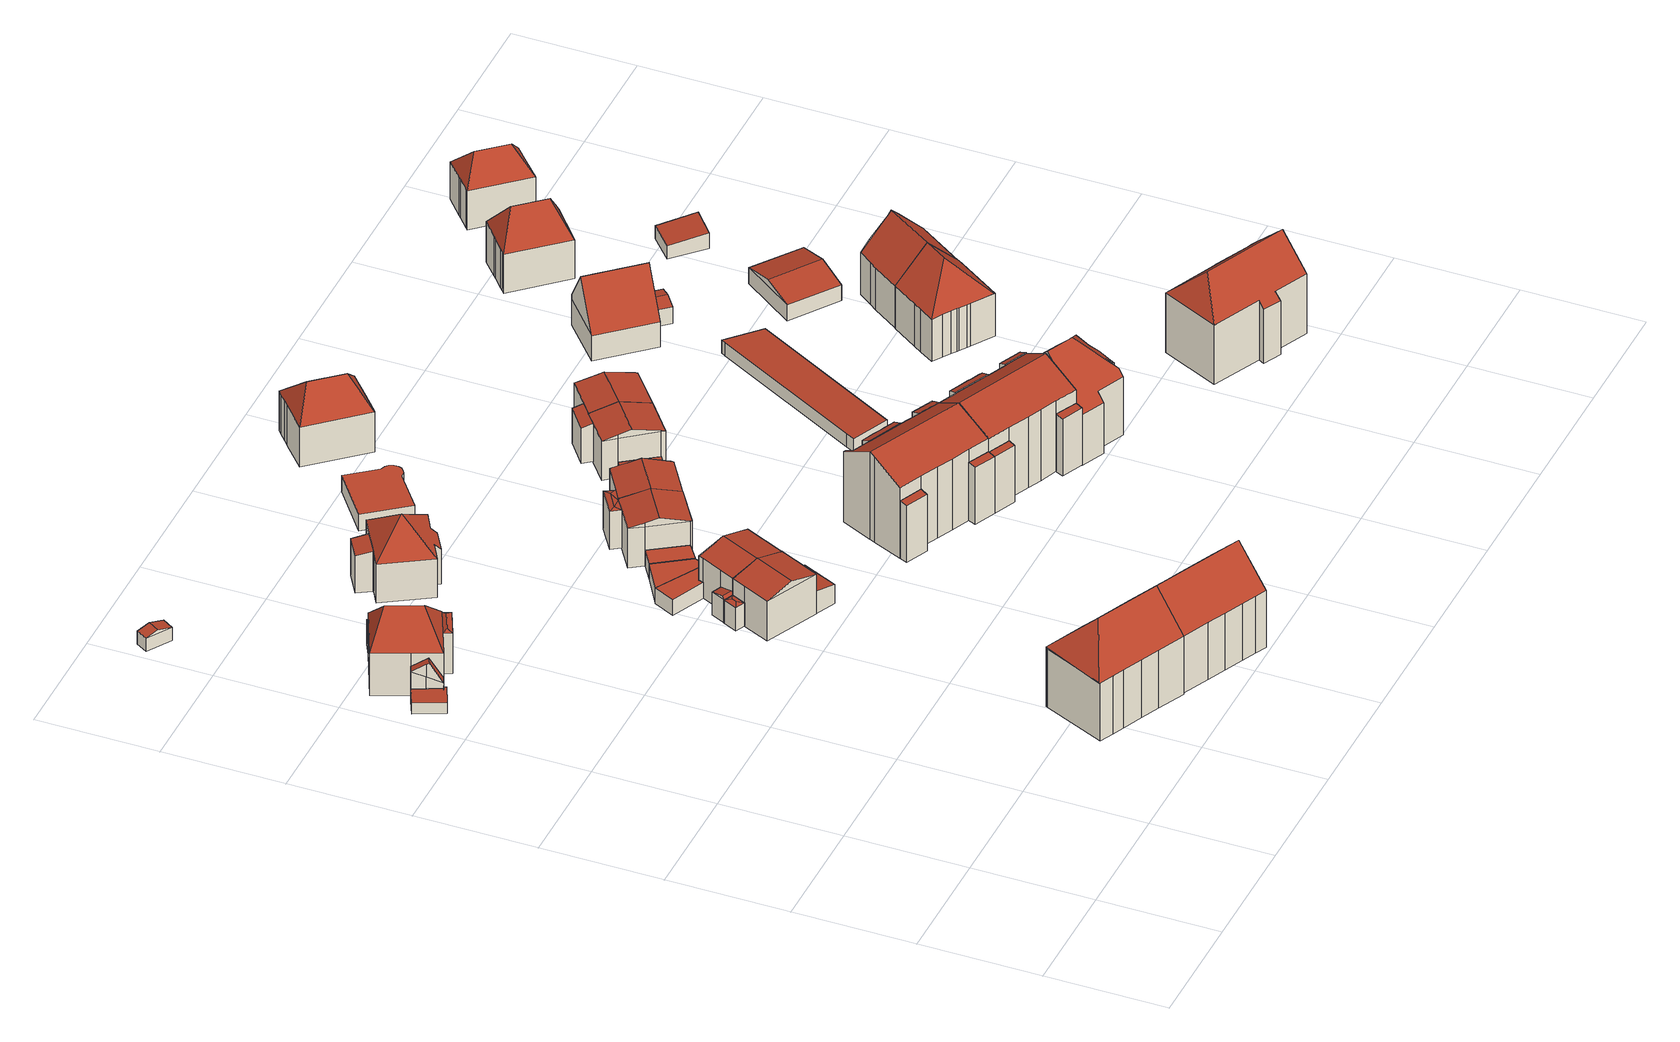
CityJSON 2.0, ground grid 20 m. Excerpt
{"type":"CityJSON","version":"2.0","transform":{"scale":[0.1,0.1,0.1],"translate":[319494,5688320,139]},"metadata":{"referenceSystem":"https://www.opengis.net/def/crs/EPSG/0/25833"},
"CityObjects":{
"building1":{"type":"Building","attributes":{"Dachtyp_tdc":"tdcPolyFlatRoof","Gemeindeschluessel":14713000,"Dachneigung":2.84,"QualitaetDacherkennung":58,"Geometrietyp2DReferenz":"3000","function":"31001_9998","roofType":"2100","measuredHeight":2.24},"geometry":[{"type":"MultiSurface","lod":"2","boundaries":[[[0,1,2,3]],[[1,4,5,2]],[[4,6,7,5]],[[6,8,9,7]],[[8,10,11,9]],[[10,12,13,11]],[[12,0,3,13]],[[12,10,8,6,4,1,0]],[[3,2,5,7,9,11,13]]],"semantics":{"surfaces":[{"type":"WallSurface"},{"type":"RoofSurface"},{"type":"GroundSurface"}],"values":[0,0,0,0,0,0,0,1,2]}}]},
"building2":{"type":"Building","attributes":{"Gemeindeschluessel":14713000,"Geometrietyp2DReferenz":"3000","function":"31001_9998","roofType":"9999"},"children":["building2-1","building2-2","building2-3"]},
"building2-1":{"type":"BuildingPart","attributes":{"Dachtyp_tdc":"tdcGableRoof","Dachneigung":59.73,"QualitaetDacherkennung":6,"Geometrietyp2DReferenz":"3000","roofType":"3100","measuredHeight":6.87},"parents":["building2"],"geometry":[{"type":"MultiSurface","lod":"2","boundaries":[[[14,15,9,11]],[[15,16,7,9]],[[16,17,5,7]],[[17,18,19,5]],[[20,14,11,21]],[[14,20,22,23,15]],[[17,24,23,22,18]],[[16,24,17]],[[15,23,24,16]],[[11,9,7,5,19,21]],[[20,21,19,18]],[[18,22,20]]],"semantics":{"surfaces":[{"type":"WallSurface"},{"type":"RoofSurface"},{"type":"GroundSurface"},{"type":"ClosureSurface"}],"values":[0,0,0,0,0,1,1,0,0,2,3,3]}}]},
"building2-2":{"type":"BuildingPart","attributes":{"Dachtyp_tdc":"tdcHipRoof","Dachneigung":44.62,"QualitaetDacherkennung":67,"Geometrietyp2DReferenz":"3000","roofType":"3200","measuredHeight":12.6},"parents":["building2"],"geometry":[{"type":"MultiSurface","lod":"2","boundaries":[[[25,26,27,19,18]],[[26,28,29,27]],[[28,30,31,29]],[[30,32,33,34,31]],[[35,36,20,21,37,38]],[[28,26,39]],[[36,35,32,40]],[[26,25,36,40,39]],[[32,30,28,39,40]],[[19,27,29,31,34,37,21]],[[38,33,32,35]],[[38,37,34,33]],[[18,22,20,36,25]],[[18,19,21,20]],[[18,20,22]]],"semantics":{"surfaces":[{"type":"WallSurface"},{"type":"RoofSurface"},{"type":"GroundSurface"},{"type":"ClosureSurface"}],"values":[0,0,0,0,0,1,1,1,1,2,0,3,0,3,3]}}]},
"building2-3":{"type":"BuildingPart","attributes":{"Dachtyp_tdc":"tdcFreeFormRoof","Dachneigung":28.47,"QualitaetDacherkennung":10,"Geometrietyp2DReferenz":"3000","roofType":"5000","measuredHeight":7.84},"parents":["building2"],"geometry":[{"type":"MultiSurface","lod":"2","boundaries":[[[41,42,43,44]],[[42,38,37,43]],[[33,41,44,34]],[[45,46,33,38]],[[45,38,42]],[[46,45,42,41]],[[46,41,33]],[[44,43,37,34]],[[34,37,38,33]]],"semantics":{"surfaces":[{"type":"WallSurface"},{"type":"RoofSurface"},{"type":"GroundSurface"},{"type":"ClosureSurface"}],"values":[0,0,0,1,1,1,1,2,3]}}]},
"building3":{"type":"Building","attributes":{"Dachtyp_tdc":"tdcGableRoof","Gemeindeschluessel":14713000,"Dachneigung":11.79,"QualitaetDacherkennung":21,"Geometrietyp2DReferenz":"3000","function":"31001_9998","roofType":"3100","measuredHeight":3},"geometry":[{"type":"MultiSurface","lod":"2","boundaries":[[[47,48,49,50]],[[48,51,52,49]],[[51,53,54,52]],[[53,47,50,54]],[[51,48,55]],[[47,53,56]],[[48,47,56,55]],[[53,51,55,56]],[[50,49,52,54]]],"semantics":{"surfaces":[{"type":"WallSurface"},{"type":"RoofSurface"},{"type":"GroundSurface"}],"values":[0,0,0,0,0,0,1,1,2]}}]},
"building4":{"type":"Building","attributes":{"Dachtyp_tdc":"tdcFreeFormRoof","Gemeindeschluessel":14713000,"Dachneigung":44.88,"QualitaetDacherkennung":78,"Geometrietyp2DReferenz":"3000","function":"31001_9998","roofType":"5000","measuredHeight":16.45},"geometry":[{"type":"MultiSurface","lod":"2","boundaries":[[[57,58,59,60]],[[58,61,62,59]],[[61,63,64,62]],[[63,65,66,64]],[[65,67,68,66]],[[67,69,70,68]],[[69,71,72,70]],[[71,73,74,72]],[[73,75,76,74]],[[75,77,78,76]],[[77,57,60,78]],[[79,80,81,82]],[[65,63,83,82,81,73,71,69,67]],[[84,85,86,79,82,83]],[[77,79,86,57]],[[57,86,85,58]],[[58,85,84,61]],[[61,84,83,63]],[[75,80,79,77]],[[73,81,80,75]],[[60,59,62,64,66,68,70,72,74,76,78]]],"semantics":{"surfaces":[{"type":"WallSurface"},{"type":"RoofSurface"},{"type":"GroundSurface"}],"values":[0,0,0,0,0,0,0,0,0,0,0,1,1,1,0,0,0,0,0,0,2]}}]},
"building5":{"type":"Building","attributes":{"Dachtyp_tdc":"tdcPolyFlatRoof","Gemeindeschluessel":14713000,"Dachneigung":15.15,"QualitaetDacherkennung":49,"Geometrietyp2DReferenz":"3000","function":"31001_9998","roofType":"2100","measuredHeight":5.19},"geometry":[{"type":"MultiSurface","lod":"2","boundaries":[[[87,88,89,29]],[[88,90,91,89]],[[90,92,31,91]],[[92,87,29,31]],[[92,90,88,87]],[[29,89,91,31]]],"semantics":{"surfaces":[{"type":"WallSurface"},{"type":"RoofSurface"},{"type":"GroundSurface"}],"values":[0,0,0,0,1,2]}}]},
"building6":{"type":"Building","attributes":{"Dachtyp_tdc":"tdcFreeFormRoof","Gemeindeschluessel":14713000,"Dachneigung":15.24,"QualitaetDacherkennung":40,"Geometrietyp2DReferenz":"3000","function":"31001_9998","roofType":"5000","measuredHeight":4.43},"geometry":[{"type":"MultiSurface","lod":"2","boundaries":[[[93,94,95,96]],[[94,97,98,95]],[[97,99,100,98]],[[99,101,102,100]],[[101,93,96,102]],[[97,103,99]],[[103,97,94]],[[104,103,94,93]],[[104,93,101]],[[103,104,101,99]],[[96,95,98,100,102]]],"semantics":{"surfaces":[{"type":"WallSurface"},{"type":"RoofSurface"},{"type":"GroundSurface"}],"values":[0,0,0,0,0,1,1,1,1,1,2]}}]},
"building7":{"type":"Building","attributes":{"Dachtyp_tdc":"tdcGableRoof","Gemeindeschluessel":14713000,"Dachneigung":44.96,"QualitaetDacherkennung":80,"Geometrietyp2DReferenz":"3000","function":"31001_9998","roofType":"3100","measuredHeight":16.27},"geometry":[{"type":"MultiSurface","lod":"2","boundaries":[[[105,106,107,108]],[[106,109,110,107]],[[109,63,111,110]],[[63,83,112,111]],[[83,84,113,112]],[[84,114,115,113]],[[114,116,117,115]],[[116,118,119,117]],[[118,120,121,119]],[[120,122,123,121]],[[122,124,125,123]],[[124,105,108,125]],[[120,118,116,114,84,83]],[[83,63,109,106,105,124,122,120]],[[108,107,110,111,112,113,115,117,119,121,123,125]]],"semantics":{"surfaces":[{"type":"WallSurface"},{"type":"RoofSurface"},{"type":"GroundSurface"}],"values":[0,0,0,0,0,0,0,0,0,0,0,0,1,1,2]}}]},
"building8":{"type":"Building","attributes":{"Dachtyp_tdc":"tdcFreeFormRoof","Gemeindeschluessel":14713000,"Dachneigung":13.53,"QualitaetDacherkennung":25,"Geometrietyp2DReferenz":"3000","function":"31001_9998","roofType":"5000","measuredHeight":4.79},"geometry":[{"type":"MultiSurface","lod":"2","boundaries":[[[97,126,127,98]],[[126,128,129,127]],[[128,99,100,129]],[[99,97,98,100]],[[130,128,126,131]],[[99,130,131,97]],[[99,128,130]],[[126,97,131]],[[98,127,129,100]]],"semantics":{"surfaces":[{"type":"WallSurface"},{"type":"RoofSurface"},{"type":"GroundSurface"}],"values":[0,0,0,0,1,1,0,0,2]}}]},
"building9":{"type":"Building","attributes":{"Dachtyp_tdc":"tdcFreeFormRoof","Gemeindeschluessel":14713000,"Dachneigung":14.7,"QualitaetDacherkennung":77,"Geometrietyp2DReferenz":"3000","function":"31001_9998","roofType":"5000","measuredHeight":8.53},"geometry":[{"type":"MultiSurface","lod":"2","boundaries":[[[132,133,134,135]],[[133,136,137,134]],[[136,138,139,137]],[[138,140,141,139]],[[140,142,143,141]],[[142,144,145,143]],[[144,146,147,145]],[[146,148,149,147]],[[148,150,151,149]],[[150,152,153,151]],[[152,132,135,153]],[[154,155,138,136,133,156]],[[144,157,154,156,132,152,150,148,146]],[[132,156,133]],[[142,157,144]],[[140,155,154,157,142]],[[138,155,140]],[[135,134,137,139,141,143,145,147,149,151,153]]],"semantics":{"surfaces":[{"type":"WallSurface"},{"type":"RoofSurface"},{"type":"GroundSurface"}],"values":[0,0,0,0,0,0,0,0,0,0,0,1,1,0,0,0,0,2]}}]},
"building10":{"type":"Building","attributes":{"Gemeindeschluessel":14713000,"Geometrietyp2DReferenz":"3000","function":"31001_9998","roofType":"9999"},"children":["building10-1","building10-2"]},
"building10-1":{"type":"BuildingPart","attributes":{"Dachtyp_tdc":"tdcTentRoof","Dachneigung":43.97,"QualitaetDacherkennung":59,"Geometrietyp2DReferenz":"3000","roofType":"3500","measuredHeight":11.79},"parents":["building10"],"geometry":[{"type":"MultiSurface","lod":"2","boundaries":[[[158,159,160,161]],[[159,162,163,160]],[[162,164,165,163]],[[164,166,167,165]],[[166,168,169,167]],[[170,171,172]],[[170,173,174,171]],[[173,175,176,174]],[[175,177,178,176]],[[177,179,180,178]],[[179,158,161,180]],[[164,162,181]],[[173,170,182,168,166,164,181]],[[175,173,181]],[[162,159,158,179,177,175,181]],[[161,160,163,165,167,169,171,174,176,178,180]],[[172,182,170]],[[171,169,168,182,172]]],"semantics":{"surfaces":[{"type":"WallSurface"},{"type":"RoofSurface"},{"type":"GroundSurface"},{"type":"ClosureSurface"}],"values":[0,0,0,0,0,0,0,0,0,0,0,1,1,1,1,2,0,3]}}]},
"building10-2":{"type":"BuildingPart","attributes":{"Dachtyp_tdc":"tdcPolyFlatRoof","Dachneigung":11.47,"QualitaetDacherkennung":65,"Geometrietyp2DReferenz":"3000","roofType":"2100","measuredHeight":7.31},"parents":["building10"],"geometry":[{"type":"MultiSurface","lod":"2","boundaries":[[[183,184,185,169,168]],[[184,186,187,185]],[[186,172,171,187]],[[186,184,183,182,172]],[[169,185,187,171]],[[168,182,183]],[[169,171,172,182,168]]],"semantics":{"surfaces":[{"type":"WallSurface"},{"type":"RoofSurface"},{"type":"GroundSurface"},{"type":"ClosureSurface"}],"values":[0,0,0,1,2,0,3]}}]},
"building11":{"type":"Building","attributes":{"Dachtyp_tdc":"tdcPolyFlatRoof","Gemeindeschluessel":14713000,"Dachneigung":0,"QualitaetDacherkennung":66,"Geometrietyp2DReferenz":"3000","function":"31001_9998","roofType":"1000","measuredHeight":2.81},"geometry":[{"type":"MultiSurface","lod":"2","boundaries":[[[188,189,190,191]],[[189,192,193,190]],[[192,194,195,193]],[[194,196,197,195]],[[196,198,199,197]],[[198,188,191,199]],[[198,196,194,192,189,188]],[[191,190,193,195,197,199]]],"semantics":{"surfaces":[{"type":"WallSurface"},{"type":"RoofSurface"},{"type":"GroundSurface"}],"values":[0,0,0,0,0,0,1,2]}}]},
"building12":{"type":"Building","attributes":{"Dachtyp_tdc":"tdcPolyFlatRoof","Gemeindeschluessel":14713000,"Dachneigung":9.08,"QualitaetDacherkennung":59,"Geometrietyp2DReferenz":"3000","function":"31001_9998","roofType":"2100","measuredHeight":4.08},"geometry":[{"type":"MultiSurface","lod":"2","boundaries":[[[200,201,202,203]],[[201,204,205,202]],[[204,206,207,205]],[[206,200,203,207]],[[206,204,201,200]],[[203,202,205,207]]],"semantics":{"surfaces":[{"type":"WallSurface"},{"type":"RoofSurface"},{"type":"GroundSurface"}],"values":[0,0,0,0,1,2]}}]},
"building13":{"type":"Building","attributes":{"Dachtyp_tdc":"tdcFreeFormRoof","Gemeindeschluessel":14713000,"Dachneigung":14.25,"QualitaetDacherkennung":78,"Geometrietyp2DReferenz":"3000","function":"31001_9998","roofType":"5000","measuredHeight":8.49},"geometry":[{"type":"MultiSurface","lod":"2","boundaries":[[[208,144,209,210]],[[144,138,100,209]],[[138,211,129,100]],[[211,212,213,129]],[[212,214,215,213]],[[214,216,217,215]],[[216,218,219,217]],[[218,208,210,219]],[[220,221,216,214,212,211,138]],[[208,218,221,220,144]],[[218,216,221]],[[138,144,220]],[[210,209,100,129,213,215,217,219]]],"semantics":{"surfaces":[{"type":"WallSurface"},{"type":"RoofSurface"},{"type":"GroundSurface"}],"values":[0,0,0,0,0,0,0,0,1,1,0,0,2]}}]},
"building14":{"type":"Building","attributes":{"Dachtyp_tdc":"tdcPolyFlatRoof","Gemeindeschluessel":14713000,"Dachneigung":0,"QualitaetDacherkennung":77,"Geometrietyp2DReferenz":"3000","function":"31001_9998","roofType":"1000","measuredHeight":2.8},"geometry":[{"type":"MultiSurface","lod":"2","boundaries":[[[222,223,224,225]],[[223,194,226,224]],[[194,192,227,226]],[[192,222,225,227]],[[192,194,223,222]],[[225,224,226,227]]],"semantics":{"surfaces":[{"type":"WallSurface"},{"type":"RoofSurface"},{"type":"GroundSurface"}],"values":[0,0,0,0,1,2]}}]},
"building15":{"type":"Building","attributes":{"Dachtyp_tdc":"tdcPolyFlatRoof","Gemeindeschluessel":14713000,"Dachneigung":0,"QualitaetDacherkennung":66,"Geometrietyp2DReferenz":"3000","function":"31001_9998","roofType":"1000","measuredHeight":2.92},"geometry":[{"type":"MultiSurface","lod":"2","boundaries":[[[228,229,230,231]],[[229,232,224,230]],[[232,233,225,224]],[[233,228,231,225]],[[233,232,229,228]],[[231,230,224,225]]],"semantics":{"surfaces":[{"type":"WallSurface"},{"type":"RoofSurface"},{"type":"GroundSurface"}],"values":[0,0,0,0,1,2]}}]},
"building16":{"type":"Building","attributes":{"Dachtyp_tdc":"tdcFreeFormRoof","Gemeindeschluessel":14713000,"Dachneigung":14.68,"QualitaetDacherkennung":74,"Geometrietyp2DReferenz":"3000","function":"31001_9998","roofType":"5000","measuredHeight":8.45},"geometry":[{"type":"MultiSurface","lod":"2","boundaries":[[[234,235,231,230]],[[235,236,237,231]],[[236,238,239,237]],[[238,240,241,239]],[[240,242,243,241]],[[242,244,245,243]],[[244,234,230,245]],[[246,247,248,249,250]],[[248,240,238,236,251,249]],[[234,250,249,251,235]],[[235,251,236]],[[244,246,250,234]],[[242,247,246,244]],[[240,248,247,242]],[[230,231,237,239,241,243,245]]],"semantics":{"surfaces":[{"type":"WallSurface"},{"type":"RoofSurface"},{"type":"GroundSurface"}],"values":[0,0,0,0,0,0,0,1,1,0,0,0,0,0,2]}}]},
"building17":{"type":"Building","attributes":{"Dachtyp_tdc":"tdcFreeFormRoof","Gemeindeschluessel":14713000,"Dachneigung":16.51,"QualitaetDacherkennung":23,"Geometrietyp2DReferenz":"3000","function":"31001_9998","roofType":"5000","measuredHeight":7.16},"geometry":[{"type":"MultiSurface","lod":"2","boundaries":[[[252,253,254,255]],[[253,256,257,254]],[[256,258,259,257]],[[258,260,261,259]],[[260,252,255,261]],[[262,260,258]],[[263,260,262]],[[260,263,252]],[[262,258,256]],[[263,262,256,253]],[[263,253,252]],[[255,254,257,259,261]]],"semantics":{"surfaces":[{"type":"WallSurface"},{"type":"RoofSurface"},{"type":"GroundSurface"}],"values":[0,0,0,0,0,1,1,1,1,1,1,2]}}]},
"building18":{"type":"Building","attributes":{"Dachtyp_tdc":"tdcPolyFlatRoof","Gemeindeschluessel":14713000,"Dachneigung":0,"QualitaetDacherkennung":0,"Geometrietyp2DReferenz":"3000","BezugspunktDach":"2000","function":"31001_9998","measuredHeight":3},"geometry":[{"type":"MultiSurface","lod":"2","boundaries":[[[264,265,266,267,268,269,270,271,272,273,274,275]],[[275,274,276,277]],[[274,273,278,276]],[[273,272,279,278]],[[272,271,280,279]],[[271,270,281,280]],[[270,269,282,281]],[[269,268,283,282]],[[268,267,284,283]],[[267,266,285,284]],[[266,265,286,285]],[[265,264,287,286]],[[264,275,277,287]],[[277,276,278,279,280,281,282,283,284,285,286,287]]],"semantics":{"surfaces":[{"type":"RoofSurface"},{"type":"WallSurface"},{"type":"GroundSurface"}],"values":[0,1,1,1,1,1,1,1,1,1,1,1,1,2]}}]},
"building19":{"type":"Building","attributes":{"Dachtyp_tdc":"tdcFreeFormRoof","Gemeindeschluessel":14713000,"Dachneigung":14.41,"QualitaetDacherkennung":76,"Geometrietyp2DReferenz":"3000","function":"31001_9998","roofType":"5000","measuredHeight":8.4},"geometry":[{"type":"MultiSurface","lod":"2","boundaries":[[[288,289,290,291]],[[289,292,293,290]],[[292,242,294,293]],[[242,295,261,294]],[[295,296,259,261]],[[296,297,298,259]],[[297,288,291,298]],[[248,299,300,297,296,295]],[[242,292,301,299,248]],[[288,300,299,301,289]],[[289,301,292]],[[297,300,288]],[[242,248,295]],[[291,290,293,294,261,259,298]]],"semantics":{"surfaces":[{"type":"WallSurface"},{"type":"RoofSurface"},{"type":"GroundSurface"}],"values":[0,0,0,0,0,0,0,1,1,0,0,0,0,2]}}]},
"building20":{"type":"Building","attributes":{"Gemeindeschluessel":14713000,"Geometrietyp2DReferenz":"3000","function":"31001_9998","roofType":"9999"},"children":["building20-1","building20-2","building20-3","building20-4","building20-5"]},
"building20-1":{"type":"BuildingPart","attributes":{"Dachtyp_tdc":"tdcPolyFlatRoof","Dachneigung":5.01,"QualitaetDacherkennung":34,"Geometrietyp2DReferenz":"3000","roofType":"2100","measuredHeight":10.59},"parents":["building20"],"geometry":[{"type":"MultiSurface","lod":"2","boundaries":[[[302,303,304,305]],[[303,306,307,304]],[[306,308,309,307]],[[308,306,303,302]],[[305,304,307,309]],[[305,309,308,302]]],"semantics":{"surfaces":[{"type":"WallSurface"},{"type":"RoofSurface"},{"type":"GroundSurface"},{"type":"ClosureSurface"}],"values":[0,0,0,1,2,3]}}]},
"building20-2":{"type":"BuildingPart","attributes":{"Dachtyp_tdc":"tdcPolyFlatRoof","Dachneigung":5.78,"QualitaetDacherkennung":35,"Geometrietyp2DReferenz":"3000","roofType":"2100","measuredHeight":10.6},"parents":["building20"],"geometry":[{"type":"MultiSurface","lod":"2","boundaries":[[[310,311,312,313]],[[311,314,315,312]],[[314,316,317,315]],[[316,314,311,310]],[[313,312,315,317]],[[313,317,316,310]]],"semantics":{"surfaces":[{"type":"WallSurface"},{"type":"RoofSurface"},{"type":"GroundSurface"},{"type":"ClosureSurface"}],"values":[0,0,0,1,2,3]}}]},
"building20-3":{"type":"BuildingPart","attributes":{"Dachtyp_tdc":"tdcPolyFlatRoof","Dachneigung":23.18,"QualitaetDacherkennung":45,"Geometrietyp2DReferenz":"3000","roofType":"2100","measuredHeight":13.86},"parents":["building20"],"geometry":[{"type":"MultiSurface","lod":"2","boundaries":[[[318,319,320,321,322]],[[319,323,324,320]],[[323,325,326,324]],[[325,327,328,326]],[[327,329,330,328]],[[329,331,332,330]],[[331,333,334,335,332]],[[336,333,331,329,327,325,323,319,318]],[[321,320,324,326,328,330,332,335,337]],[[338,334,333,336]],[[338,337,335,334]],[[318,322,338,336]],[[322,321,337,338]]],"semantics":{"surfaces":[{"type":"WallSurface"},{"type":"RoofSurface"},{"type":"GroundSurface"},{"type":"ClosureSurface"}],"values":[0,0,0,0,0,0,0,1,2,0,3,0,3]}}]},
"building20-4":{"type":"BuildingPart","attributes":{"Dachtyp_tdc":"tdcPolyFlatRoof","Dachneigung":23.38,"QualitaetDacherkennung":46,"Geometrietyp2DReferenz":"3000","roofType":"2100","measuredHeight":13.86},"parents":["building20"],"geometry":[{"type":"MultiSurface","lod":"2","boundaries":[[[339,340,341,342,343]],[[340,344,345,341]],[[344,346,347,348,345]],[[344,340,339,346]],[[348,342,341,345]],[[339,343,347,346]],[[343,342,348,347]]],"semantics":{"surfaces":[{"type":"WallSurface"},{"type":"RoofSurface"},{"type":"GroundSurface"},{"type":"ClosureSurface"}],"values":[0,0,0,1,2,0,3]}}]},
"building20-5":{"type":"BuildingPart","attributes":{"Dachtyp_tdc":"tdcGableRoof","Dachneigung":25.42,"QualitaetDacherkennung":65,"Geometrietyp2DReferenz":"3000","roofType":"3100","measuredHeight":16.07},"parents":["building20"],"geometry":[{"type":"MultiSurface","lod":"2","boundaries":[[[349,350,351,352]],[[350,353,310,313,351]],[[354,355,356,317,316]],[[355,357,358,356]],[[357,359,360,358]],[[359,361,362,360]],[[361,363,364,362]],[[363,322,321,364]],[[334,343,342,335]],[[347,365,366,348]],[[365,367,302,305,366]],[[368,349,352,309,308]],[[365,347,343,334,338,322,363,361,359,357]],[[357,355,354,353,350,349,368,367,365]],[[352,351,313,317,356,358,360,362,364,321,337,335,342,348,366,305,309]],[[354,316,310,353]],[[316,317,313,310]],[[337,321,322,338]],[[335,337,338,334]],[[348,342,343,347]],[[368,308,302,367]],[[308,309,305,302]]],"semantics":{"surfaces":[{"type":"WallSurface"},{"type":"RoofSurface"},{"type":"GroundSurface"},{"type":"ClosureSurface"}],"values":[0,0,0,0,0,0,0,0,0,0,0,0,1,1,2,0,3,3,3,3,0,3]}}]},
"building21":{"type":"Building","attributes":{"Dachtyp_tdc":"tdcPolyFlatRoof","Gemeindeschluessel":14713000,"Dachneigung":3.16,"QualitaetDacherkennung":64,"Geometrietyp2DReferenz":"3000","function":"31001_9998","roofType":"2100","measuredHeight":2.85},"geometry":[{"type":"MultiSurface","lod":"2","boundaries":[[[369,370,371,372]],[[370,373,374,371]],[[373,375,376,374]],[[375,369,372,376]],[[375,373,370,369]],[[372,371,374,376]]],"semantics":{"surfaces":[{"type":"WallSurface"},{"type":"RoofSurface"},{"type":"GroundSurface"}],"values":[0,0,0,0,1,2]}}]},
"building22":{"type":"Building","attributes":{"Dachtyp_tdc":"tdcHipRoof","Gemeindeschluessel":14713000,"Dachneigung":43.87,"QualitaetDacherkennung":67,"Geometrietyp2DReferenz":"3000","function":"31001_9998","roofType":"3200","measuredHeight":11.75},"geometry":[{"type":"MultiSurface","lod":"2","boundaries":[[[377,378,379,380]],[[378,381,382,379]],[[381,383,384,382]],[[383,385,386,384]],[[385,387,388,386]],[[387,389,390,388]],[[389,391,392,390]],[[391,393,394,392]],[[393,395,396,394]],[[395,397,398,396]],[[397,399,400,398]],[[399,377,380,400]],[[385,383,381,378,401]],[[395,393,391,389,387,402]],[[378,377,399,397,395,402,401]],[[387,385,401,402]],[[380,379,382,384,386,388,390,392,394,396,398,400]]],"semantics":{"surfaces":[{"type":"WallSurface"},{"type":"RoofSurface"},{"type":"GroundSurface"}],"values":[0,0,0,0,0,0,0,0,0,0,0,0,1,1,1,1,2]}}]},
"building23":{"type":"Building","attributes":{"Dachtyp_tdc":"tdcGableRoof","Gemeindeschluessel":14713000,"Dachneigung":13.84,"QualitaetDacherkennung":73,"Geometrietyp2DReferenz":"3000","function":"31001_9998","roofType":"3100","measuredHeight":8.26},"geometry":[{"type":"MultiSurface","lod":"2","boundaries":[[[403,404,405,406]],[[404,407,408,405]],[[407,409,410,408]],[[409,411,376,410]],[[411,412,374,376]],[[412,413,414,374]],[[413,403,406,414]],[[403,413,415,416,417,404]],[[407,417,416,418,409]],[[409,418,411]],[[411,418,416,415,412]],[[412,415,413]],[[404,417,407]],[[406,405,408,410,376,374,414]]],"semantics":{"surfaces":[{"type":"WallSurface"},{"type":"RoofSurface"},{"type":"GroundSurface"}],"values":[0,0,0,0,0,0,0,1,1,0,0,0,0,2]}}]},
"building24":{"type":"Building","attributes":{"Dachtyp_tdc":"tdcPolyFlatRoof","Gemeindeschluessel":14713000,"Dachneigung":15.96,"QualitaetDacherkennung":31,"Geometrietyp2DReferenz":"3000","function":"31001_9998","roofType":"2100","measuredHeight":6.94},"geometry":[{"type":"MultiSurface","lod":"2","boundaries":[[[403,419,420,421]],[[419,422,423,420]],[[422,424,425,423]],[[424,404,426,425]],[[404,403,421,426]],[[404,424,422,419,403]],[[421,420,423,425,426]]],"semantics":{"surfaces":[{"type":"WallSurface"},{"type":"RoofSurface"},{"type":"GroundSurface"}],"values":[0,0,0,0,0,1,2]}}]},
"building25":{"type":"Building","attributes":{"Gemeindeschluessel":14713000,"Geometrietyp2DReferenz":"3000","function":"31001_9998","roofType":"9999"},"children":["building25-1","building25-2","building25-3","building25-4","building25-5"]},
"building25-1":{"type":"BuildingPart","attributes":{"Dachtyp_tdc":"tdcGableRoof","Dachneigung":25.23,"QualitaetDacherkennung":62,"Geometrietyp2DReferenz":"3000","roofType":"3100","measuredHeight":16.07},"parents":["building25"],"geometry":[{"type":"MultiSurface","lod":"2","boundaries":[[[427,428,429,430]],[[428,431,432,433,429]],[[434,435,436,437,438]],[[435,439,348,436]],[[439,440,441,348]],[[440,442,443,441]],[[442,444,445,443]],[[446,447,448,449]],[[447,450,451,448]],[[450,452,453,451]],[[454,455,456,457]],[[455,458,459,460,456]],[[461,427,430,462,463]],[[455,454,452,450,447,446,444,442,440,439,435]],[[435,434,431,428,427,461,458,455]],[[430,429,433,437,436,348,441,443,445,449,448,451,453,457,456,460,462]],[[438,432,431,434]],[[438,437,433,432]],[[446,449,445,444]],[[454,457,453,452]],[[463,459,458,461]],[[463,462,460,459]]],"semantics":{"surfaces":[{"type":"WallSurface"},{"type":"RoofSurface"},{"type":"GroundSurface"},{"type":"ClosureSurface"}],"values":[0,0,0,0,0,0,0,0,0,0,0,0,0,1,1,2,0,3,3,3,0,3]}}]},
"building25-2":{"type":"BuildingPart","attributes":{"Dachtyp_tdc":"tdcPolyFlatRoof","Dachneigung":22.24,"QualitaetDacherkennung":44,"Geometrietyp2DReferenz":"3000","roofType":"2100","measuredHeight":13.87},"parents":["building25"],"geometry":[{"type":"MultiSurface","lod":"2","boundaries":[[[464,465,466,445,444]],[[465,467,468,466]],[[467,469,470,468]],[[469,471,472,470]],[[471,473,474,472]],[[473,475,476,474]],[[475,477,446,449,476]],[[475,473,471,469,467,465,464,477]],[[449,445,466,468,470,472,474,476]],[[444,446,477,464]],[[444,445,449,446]]],"semantics":{"surfaces":[{"type":"WallSurface"},{"type":"RoofSurface"},{"type":"GroundSurface"},{"type":"ClosureSurface"}],"values":[0,0,0,0,0,0,0,1,2,0,3]}}]},
"building25-3":{"type":"BuildingPart","attributes":{"Dachtyp_tdc":"tdcPolyFlatRoof","Dachneigung":24.15,"QualitaetDacherkennung":32,"Geometrietyp2DReferenz":"3000","roofType":"2100","measuredHeight":13.86},"parents":["building25"],"geometry":[{"type":"MultiSurface","lod":"2","boundaries":[[[478,479,480,453,452]],[[479,481,482,480]],[[481,483,454,457,482]],[[481,479,478,483]],[[457,453,480,482]],[[452,454,483,478]],[[452,453,457,454]]],"semantics":{"surfaces":[{"type":"WallSurface"},{"type":"RoofSurface"},{"type":"GroundSurface"},{"type":"ClosureSurface"}],"values":[0,0,0,1,2,0,3]}}]},
"building25-4":{"type":"BuildingPart","attributes":{"Dachtyp_tdc":"tdcPolyFlatRoof","Dachneigung":9.67,"QualitaetDacherkennung":36,"Geometrietyp2DReferenz":"3000","roofType":"2100","measuredHeight":10.64},"parents":["building25"],"geometry":[{"type":"MultiSurface","lod":"2","boundaries":[[[432,484,485,433]],[[484,303,304,485]],[[303,438,437,304]],[[438,303,484,432]],[[433,485,304,437]],[[433,437,438,432]]],"semantics":{"surfaces":[{"type":"WallSurface"},{"type":"RoofSurface"},{"type":"GroundSurface"},{"type":"ClosureSurface"}],"values":[0,0,0,1,2,3]}}]},
"building25-5":{"type":"BuildingPart","attributes":{"Dachtyp_tdc":"tdcPolyFlatRoof","Dachneigung":8.64,"QualitaetDacherkennung":35,"Geometrietyp2DReferenz":"3000","roofType":"2100","measuredHeight":10.64},"parents":["building25"],"geometry":[{"type":"MultiSurface","lod":"2","boundaries":[[[486,463,462,487]],[[459,488,489,460]],[[488,486,487,489]],[[488,459,463,486]],[[487,462,460,489]],[[460,462,463,459]]],"semantics":{"surfaces":[{"type":"WallSurface"},{"type":"RoofSurface"},{"type":"GroundSurface"},{"type":"ClosureSurface"}],"values":[0,0,0,1,2,3]}}]},
"building26":{"type":"Building","attributes":{"Dachtyp_tdc":"tdcGableRoof","Gemeindeschluessel":14713000,"Dachneigung":13.92,"QualitaetDacherkennung":75,"Geometrietyp2DReferenz":"3000","function":"31001_9998","roofType":"3100","measuredHeight":8.12},"geometry":[{"type":"MultiSurface","lod":"2","boundaries":[[[490,491,492,493]],[[491,494,495,492]],[[494,496,497,495]],[[496,498,499,497]],[[498,407,500,499]],[[407,501,502,500]],[[501,490,493,502]],[[424,404,503,504,505,506]],[[498,507,504,503,407]],[[496,507,498]],[[494,505,504,507,496]],[[491,506,505,494]],[[490,424,506,491]],[[501,404,424,490]],[[407,503,404,501]],[[493,492,495,497,499,500,502]]],"semantics":{"surfaces":[{"type":"WallSurface"},{"type":"RoofSurface"},{"type":"GroundSurface"}],"values":[0,0,0,0,0,0,0,1,1,0,0,0,0,0,0,2]}}]},
"building27":{"type":"Building","attributes":{"Dachtyp_tdc":"tdcPolyFlatRoof","Gemeindeschluessel":14713000,"Dachneigung":3,"QualitaetDacherkennung":61,"Geometrietyp2DReferenz":"3000","function":"31001_9998","roofType":"2100","measuredHeight":2.92},"geometry":[{"type":"MultiSurface","lod":"2","boundaries":[[[508,509,510,511]],[[509,512,497,510]],[[512,513,495,497]],[[513,508,511,495]],[[513,512,509,508]],[[511,510,497,495]]],"semantics":{"surfaces":[{"type":"WallSurface"},{"type":"RoofSurface"},{"type":"GroundSurface"}],"values":[0,0,0,0,1,2]}}]},
"building28":{"type":"Building","attributes":{"Dachtyp_tdc":"tdcFreeFormRoof","Gemeindeschluessel":14713000,"Dachneigung":44.22,"QualitaetDacherkennung":56,"Geometrietyp2DReferenz":"3000","function":"31001_9998","roofType":"5000","measuredHeight":16.66},"geometry":[{"type":"MultiSurface","lod":"2","boundaries":[[[514,515,516,517]],[[515,518,519,516]],[[518,520,521,519]],[[520,522,523,521]],[[522,524,525,523]],[[524,526,527,525]],[[526,528,529,527]],[[528,530,531,529]],[[530,532,533,531]],[[532,534,535,533]],[[534,536,537,535]],[[536,538,539,537]],[[538,540,541,539]],[[540,542,543,541]],[[542,544,545,543]],[[544,546,547,545]],[[546,514,517,547]],[[530,548,549,550,540,538,536,534,532]],[[548,528,526,524,522,520,518,515,551,549]],[[542,550,549,551,514,546,544]],[[542,540,550]],[[515,514,551]],[[530,528,548]],[[517,516,519,521,523,525,527,529,531,533,535,537,539,541,543,545,547]]],"semantics":{"surfaces":[{"type":"WallSurface"},{"type":"RoofSurface"},{"type":"GroundSurface"}],"values":[0,0,0,0,0,0,0,0,0,0,0,0,0,0,0,0,0,1,1,1,0,0,0,2]}}]},
"building29":{"type":"Building","attributes":{"Dachtyp_tdc":"tdcPolyFlatRoof","Gemeindeschluessel":14713000,"Dachneigung":4.85,"QualitaetDacherkennung":80,"Geometrietyp2DReferenz":"3000","function":"31001_2463","roofType":"2100","measuredHeight":2.94},"geometry":[{"type":"MultiSurface","lod":"2","boundaries":[[[552,553,554,555]],[[553,556,557,554]],[[556,558,559,557]],[[558,560,561,559]],[[560,562,563,561]],[[562,552,555,563]],[[562,560,558,556,553,552]],[[555,554,557,559,561,563]]],"semantics":{"surfaces":[{"type":"WallSurface"},{"type":"RoofSurface"},{"type":"GroundSurface"}],"values":[0,0,0,0,0,0,1,2]}}]},
"building30":{"type":"Building","attributes":{"Dachtyp_tdc":"tdcGableRoof","Gemeindeschluessel":14713000,"Dachneigung":56.21,"QualitaetDacherkennung":74,"Geometrietyp2DReferenz":"3000","function":"31001_9998","roofType":"3100","measuredHeight":11.9},"geometry":[{"type":"MultiSurface","lod":"2","boundaries":[[[564,565,566,567]],[[565,568,569,566]],[[568,570,571,569]],[[570,572,573,571]],[[572,574,575,573]],[[574,576,577,575]],[[576,564,567,577]],[[578,579,580,581,582,583]],[[574,572,584,583,582]],[[568,578,583,584,570]],[[570,584,572]],[[576,581,580,564]],[[574,582,581,576]],[[564,580,579,565]],[[565,579,578,568]],[[567,566,569,571,573,575,577]]],"semantics":{"surfaces":[{"type":"WallSurface"},{"type":"RoofSurface"},{"type":"GroundSurface"}],"values":[0,0,0,0,0,0,0,1,1,0,0,0,0,0,0,2]}}]},
"building31":{"type":"Building","attributes":{"Dachtyp_tdc":"tdcGableRoof","Gemeindeschluessel":14713000,"Dachneigung":11.03,"QualitaetDacherkennung":26,"Geometrietyp2DReferenz":"3000","function":"31001_9998","roofType":"3100","measuredHeight":3.42},"geometry":[{"type":"MultiSurface","lod":"2","boundaries":[[[585,586,587,588]],[[586,589,590,587]],[[589,591,592,590]],[[591,585,588,592]],[[589,586,593]],[[585,591,594]],[[586,585,594,593]],[[591,589,593,594]],[[588,587,590,592]]],"semantics":{"surfaces":[{"type":"WallSurface"},{"type":"RoofSurface"},{"type":"GroundSurface"}],"values":[0,0,0,0,0,0,1,1,2]}}]},
"building32":{"type":"Building","attributes":{"Dachtyp_tdc":"tdcFreeFormRoof","Gemeindeschluessel":14713000,"Dachneigung":45.36,"QualitaetDacherkennung":75,"Geometrietyp2DReferenz":"3000","function":"31001_9998","roofType":"5000","measuredHeight":13.45},"geometry":[{"type":"MultiSurface","lod":"2","boundaries":[[[595,596,597,598]],[[596,599,600,597]],[[599,601,602,600]],[[601,603,604,602]],[[603,605,606,604]],[[605,607,608,606]],[[607,609,610,608]],[[609,611,612,610]],[[611,613,614,612]],[[613,615,616,614]],[[615,617,618,616]],[[617,619,620,618]],[[619,595,598,620]],[[609,621,622,595,619,617,615,613,611]],[[605,603,623,622,621,607]],[[622,623,601,599,596,595]],[[603,601,623]],[[609,607,621]],[[598,597,600,602,604,606,608,610,612,614,616,618,620]]],"semantics":{"surfaces":[{"type":"WallSurface"},{"type":"RoofSurface"},{"type":"GroundSurface"}],"values":[0,0,0,0,0,0,0,0,0,0,0,0,0,1,1,1,0,0,2]}}]},
"building33":{"type":"Building","attributes":{"Dachtyp_tdc":"tdcHipAndGableRoof","Gemeindeschluessel":14713000,"Dachneigung":43.58,"QualitaetDacherkennung":72,"Geometrietyp2DReferenz":"3000","function":"31001_9998","roofType":"5000","measuredHeight":15.97},"geometry":[{"type":"MultiSurface","lod":"2","boundaries":[[[624,625,626,627]],[[625,628,629,626]],[[628,630,631,629]],[[630,632,633,631]],[[632,634,635,633]],[[634,636,637,635]],[[636,638,639,637]],[[638,640,641,639]],[[640,642,643,641]],[[642,644,645,643]],[[644,646,647,645]],[[646,648,649,647]],[[648,650,651,649]],[[650,624,627,651]],[[646,644,652]],[[644,642,640,638,636,634,632,652]],[[632,630,628,625,624,650,648,646,652]],[[627,626,629,631,633,635,637,639,641,643,645,647,649,651]]],"semantics":{"surfaces":[{"type":"WallSurface"},{"type":"RoofSurface"},{"type":"GroundSurface"}],"values":[0,0,0,0,0,0,0,0,0,0,0,0,0,0,1,1,1,2]}}]},
"building34":{"type":"Building","attributes":{"Dachtyp_tdc":"tdcHipRoof","Gemeindeschluessel":14713000,"Dachneigung":52.2,"QualitaetDacherkennung":58,"Geometrietyp2DReferenz":"3000","function":"31001_9998","roofType":"3200","measuredHeight":12.34},"geometry":[{"type":"MultiSurface","lod":"2","boundaries":[[[653,654,655,656]],[[654,657,658,655]],[[657,659,660,658]],[[659,661,662,660]],[[661,663,664,662]],[[663,665,666,664]],[[665,667,668,666]],[[667,669,670,668]],[[669,671,672,670]],[[671,673,674,672]],[[673,675,676,674]],[[675,677,678,676]],[[677,679,680,678]],[[679,681,682,680]],[[681,683,684,682]],[[683,653,656,684]],[[679,677,675,673,671,669,685]],[[667,665,663,661,686]],[[669,667,686,685]],[[661,659,657,654,653,683,681,679,685,686]],[[656,655,658,660,662,664,666,668,670,672,674,676,678,680,682,684]]],"semantics":{"surfaces":[{"type":"WallSurface"},{"type":"RoofSurface"},{"type":"GroundSurface"}],"values":[0,0,0,0,0,0,0,0,0,0,0,0,0,0,0,0,1,1,1,1,2]}}]},
"building35":{"type":"Building","attributes":{"Dachtyp_tdc":"tdcGableRoof","Gemeindeschluessel":14713000,"Dachneigung":14.17,"QualitaetDacherkennung":85,"Geometrietyp2DReferenz":"3000","function":"31001_9998","roofType":"3100","measuredHeight":4.21},"geometry":[{"type":"MultiSurface","lod":"2","boundaries":[[[687,688,689,690]],[[688,691,692,689]],[[691,693,694,692]],[[693,687,690,694]],[[691,688,695]],[[687,693,696]],[[688,687,696,695]],[[693,691,695,696]],[[690,689,692,694]]],"semantics":{"surfaces":[{"type":"WallSurface"},{"type":"RoofSurface"},{"type":"GroundSurface"}],"values":[0,0,0,0,0,0,1,1,2]}}]},
"building36":{"type":"Building","attributes":{"Dachtyp_tdc":"tdcGableRoof","Gemeindeschluessel":14713000,"Dachneigung":45.39,"QualitaetDacherkennung":63,"Geometrietyp2DReferenz":"3000","function":"31001_9998","roofType":"3100","measuredHeight":13.33},"geometry":[{"type":"MultiSurface","lod":"2","boundaries":[[[697,698,699,700]],[[698,623,701,699]],[[623,702,703,701]],[[702,704,705,703]],[[704,706,707,705]],[[706,708,709,707]],[[708,710,711,709]],[[710,712,713,711]],[[712,714,715,713]],[[714,716,717,715]],[[716,718,719,717]],[[718,720,721,719]],[[720,697,700,721]],[[716,714,712,710,708,706,704,702,623]],[[623,698,697,720,718,716]],[[700,699,701,703,705,707,709,711,713,715,717,719,721]]],"semantics":{"surfaces":[{"type":"WallSurface"},{"type":"RoofSurface"},{"type":"GroundSurface"}],"values":[0,0,0,0,0,0,0,0,0,0,0,0,0,1,1,2]}}]},
"building37":{"type":"Building","attributes":{"Dachtyp_tdc":"tdcPolyFlatRoof","Gemeindeschluessel":14713000,"Dachneigung":3.56,"QualitaetDacherkennung":76,"Geometrietyp2DReferenz":"3000","function":"31001_9998","roofType":"2100","measuredHeight":2.81},"geometry":[{"type":"MultiSurface","lod":"2","boundaries":[[[722,723,724,725]],[[723,726,727,724]],[[726,728,729,727]],[[728,722,725,729]],[[728,726,723,722]],[[725,724,727,729]]],"semantics":{"surfaces":[{"type":"WallSurface"},{"type":"RoofSurface"},{"type":"GroundSurface"}],"values":[0,0,0,0,1,2]}}]},
"building38":{"type":"Building","attributes":{"Dachtyp_tdc":"tdcHipRoof","Gemeindeschluessel":14713000,"Dachneigung":46.42,"QualitaetDacherkennung":72,"Geometrietyp2DReferenz":"3000","function":"31001_9998","roofType":"3200","measuredHeight":11.12},"geometry":[{"type":"MultiSurface","lod":"2","boundaries":[[[730,731,732,733]],[[731,734,735,732]],[[734,736,737,735]],[[736,738,739,737]],[[738,740,741,739]],[[740,742,743,741]],[[742,744,745,743]],[[744,746,747,745]],[[746,748,749,747]],[[748,750,751,749]],[[750,752,753,751]],[[752,754,755,753]],[[754,756,757,755]],[[756,730,733,757]],[[752,750,748,746,744,758]],[[742,740,738,759]],[[744,742,759,758]],[[738,736,734,731,730,756,754,752,758,759]],[[733,732,735,737,739,741,743,745,747,749,751,753,755,757]]],"semantics":{"surfaces":[{"type":"WallSurface"},{"type":"RoofSurface"},{"type":"GroundSurface"}],"values":[0,0,0,0,0,0,0,0,0,0,0,0,0,0,1,1,1,1,2]}}]}
},
"vertices":[
[37,1044,30],[16,1091,30],[16,1091,10],[37,1044,10],[44,1105,32],[44,1105,10],[54,1084,32],[54,1084,10],[65,1061,32],[65,1061,10],[67,1062,32],[67,1062,10],[69,1058,32],[69,1058,10],
[67,1062,41],[65,1061,41],[54,1084,53],[44,1105,63],[57,1110,63],[57,1110,10],[77,1066,41],[77,1066,10],[68,1086,78],[56,1080,78],[54,1084,76],
[57,1110,87],[33,1165,87],[33,1165,10],[124,1206,86],[124,1206,10],[160,1127,86],[160,1127,10],[169,1108,86],[169,1108,84],[169,1108,10],[123,1087,87],[77,1066,87],[123,1087,10],[123,1087,84],[88,1165,136],[112,1111,136],
[175,1095,84],[129,1074,84],[129,1074,10],[175,1095,10],[132,1084,88],[165,1099,88],
[6,1508,33],[18,1527,33],[18,1527,9],[6,1508,9],[57,1502,33],[57,1502,9],[45,1483,33],[45,1483,9],[36,1516,39],[24,1497,39],
[467,215,111],[486,206,111],[486,206,5],[467,215,5],[551,177,111],[551,177,5],[503,72,111],[503,72,5],[458,93,111],[458,93,5],[427,107,111],[427,107,5],[394,122,111],[394,122,5],[375,130,111],[375,130,5],[351,141,111],[351,141,5],[397,243,111],[397,243,5],[398,246,111],[398,246,5],[398,246,114],[397,243,114],[351,142,111],[423,174,170],[528,126,170],[551,177,114],[486,206,114],[467,215,114],
[124,1206,62],[146,1217,55],[146,1217,10],[183,1137,55],[183,1137,10],[160,1127,62],
[386,733,51],[397,757,51],[397,757,9],[386,733,9],[397,756,51],[397,756,9],[413,749,51],[413,749,9],[402,726,51],[402,726,9],[401,745,53],[398,738,53],
[609,24,111],[578,38,111],[578,38,7],[609,24,7],[548,52,111],[548,52,7],[503,72,7],[528,126,7],[551,177,7],[616,147,114],[616,147,7],[635,138,114],[635,138,7],[700,108,114],[700,108,7],[677,58,170],[677,58,7],[652,4,111],[652,4,7],[633,13,111],[633,13,7],
[408,780,51],[408,780,9],[424,773,51],[424,773,9],[415,751,57],[398,759,57],
[470,641,81],[382,682,81],[382,682,8],[470,641,8],[402,726,81],[402,726,8],[413,749,81],[413,749,8],[447,733,81],[447,733,8],[463,726,81],[463,726,8],[501,709,81],[501,709,8],[502,709,81],[502,709,8],[498,700,81],[498,700,8],[490,683,81],[490,683,8],[471,642,81],[471,642,8],[457,729,94],[447,733,91],[426,661,94],[463,726,92],
[320,1172,75],[315,1181,85],[315,1181,12],[320,1172,12],[288,1165,82],[288,1165,12],[241,1242,82],[241,1242,12],[265,1256,85],[265,1256,12],[265,1257,84],[265,1257,12],[302,1280,87],[302,1280,12],[302,1280,85],[326,1294,89],[326,1294,12],[373,1216,89],[373,1216,12],[347,1201,87],[347,1201,12],[352,1192,77],[352,1192,12],[310,1231,130],[274,1262,85],
[265,1257,85],[251,1280,80],[251,1280,12],[288,1302,80],[288,1302,12],
[441,808,37],[385,833,37],[385,833,8],[441,808,8],[402,868,37],[402,868,8],[481,823,37],[481,823,8],[472,803,37],[472,803,8],[444,816,37],[444,816,8],
[498,700,48],[531,685,42],[531,685,7],[498,700,7],[505,626,42],[505,626,7],[471,642,48],[471,642,7],
[502,710,81],[501,709,9],[502,710,9],[424,773,81],[441,808,81],[441,808,9],[444,816,81],[444,816,9],[472,803,89],[472,803,9],[532,776,81],[532,776,9],[457,729,93],[488,796,93],
[452,898,37],[490,841,37],[490,841,9],[452,898,9],[481,823,9],[402,868,9],
[479,916,38],[516,860,38],[516,860,9],[479,916,9],[490,841,38],[452,898,38],
[516,860,81],[479,916,81],[465,938,81],[465,938,9],[505,964,81],[505,964,9],[526,978,81],[526,978,9],[578,898,81],[578,898,9],[518,858,81],[518,858,9],[518,858,82],[578,898,82],[552,938,94],[491,898,94],[516,860,82],[479,916,88],
[505,964,79],[495,979,79],[495,979,10],[505,964,10],[537,1007,79],[537,1007,10],[547,991,79],[547,991,10],[526,978,79],[526,978,10],[534,994,81],[507,977,81],
[501,1311,42],[508,1311,42],[514,1314,42],[519,1319,42],[521,1324,42],[521,1332,42],[518,1339,42],[513,1343,42],[506,1346,42],[469,1393,42],[391,1333,42],[443,1266,42],[391,1333,12],[443,1266,12],[469,1393,12],[506,1346,12],[513,1343,12],[518,1339,12],[521,1332,12],[521,1324,12],[519,1319,12],[514,1314,12],[508,1311,12],[501,1311,12],
[602,996,81],[637,942,81],[637,942,10],[602,996,10],[640,938,81],[640,938,10],[578,898,10],[526,978,82],[547,991,82],[588,1018,82],[588,1018,10],[614,978,94],[602,996,88],[637,942,83],
[807,509,109],[801,497,107],[801,497,3],[807,509,3],[766,513,107],[766,513,3],[771,526,109],[771,526,3],
[685,565,109],[679,553,107],[679,553,3],[685,565,3],[642,570,107],[642,570,3],[647,582,109],[647,582,3],
[723,665,141],[729,677,135],[729,677,3],[723,665,3],[723,665,140],[751,668,135],[751,668,3],[761,663,135],[761,663,3],[770,659,135],[770,659,3],[782,654,135],[782,654,3],[788,651,135],[788,651,3],[782,638,141],[782,638,140],[782,638,3],[723,664,141],[723,664,3],[723,664,140],
[814,623,141],[820,636,135],[820,636,3],[814,623,3],[814,623,140],[856,619,135],[856,619,3],[850,606,141],[850,606,140],[850,606,3],
[740,539,133],[715,551,133],[715,551,3],[740,539,3],[685,565,133],[647,582,133],[669,632,159],[669,632,3],[673,641,163],[673,641,3],[697,693,132],[697,693,3],[701,691,132],[701,691,3],[695,677,140],[695,677,3],[833,568,163],[833,568,3],[807,509,133],[771,526,133],
[637,942,36],[602,996,39],[602,996,11],[637,942,11],[659,1034,39],[659,1034,11],[700,983,36],[700,983,11],
[640,1454,85],[645,1447,85],[645,1447,13],[640,1454,13],[607,1413,86],[607,1413,13],[577,1386,86],[577,1386,13],[575,1385,86],[575,1385,13],[499,1472,86],[499,1472,13],[540,1509,86],[540,1509,13],[550,1517,86],[550,1517,13],[561,1527,85],[561,1527,13],[569,1534,85],[569,1534,13],[598,1501,85],[598,1501,13],[616,1480,85],[616,1480,13],[592,1436,130],[551,1483,130],
[678,1082,82],[698,1098,82],[698,1098,11],[678,1082,11],[759,1022,81],[759,1022,11],[704,978,81],[704,978,11],[700,983,81],[659,1034,82],[643,1054,82],[643,1054,11],[659,1034,89],[672,1018,94],[727,1062,94],[700,983,83],
[667,1096,77],[667,1096,13],[678,1082,13],[707,1127,77],[707,1127,13],[718,1114,82],[718,1114,13],[698,1098,13],
[900,466,133],[878,476,133],[878,476,3],[900,466,3],[843,492,133],[843,492,109],[843,492,3],[806,509,133],[833,567,163],[833,567,3],[806,509,3],[806,509,109],[850,606,139],[855,605,139],[855,605,3],[881,592,140],[881,592,3],[881,593,139],[881,593,3],[940,566,139],[940,565,140],[940,565,3],[940,566,3],[972,551,140],[972,551,3],[972,552,139],[972,552,3],[1010,535,139],[992,496,163],[992,496,3],[1010,535,3],[965,437,133],[965,437,109],[965,437,3],[929,454,133],[929,454,3],[929,454,109],
[881,593,141],[887,605,136],[887,605,3],[907,596,136],[907,596,3],[921,590,136],[921,590,3],[926,587,136],[926,587,3],[940,581,136],[940,581,3],[946,578,136],[946,578,3],[940,566,141],
[972,552,141],[978,564,135],[978,564,3],[1015,547,135],[1015,547,3],[1010,535,141],
[838,481,107],[838,481,3],
[923,441,107],[923,441,3],[959,425,107],[959,425,3],
[718,1114,81],[758,1146,81],[758,1146,12],[718,1114,12],[775,1124,81],[775,1124,12],[816,1073,81],[816,1073,12],[818,1070,81],[818,1070,12],[759,1022,12],[698,1098,81],[698,1098,12],[727,1062,93],[786,1110,93],[775,1124,88],[758,1146,82],[816,1073,82],
[802,1146,41],[843,1095,38],[843,1095,12],[802,1146,12],[816,1073,38],[775,1124,41],
[959,425,95],[1010,535,122],[1010,535,2],[959,425,2],[1013,534,122],[1013,534,2],[1040,521,122],[1040,521,2],[1046,533,109],[1046,533,2],[1054,529,109],[1054,529,2],[1082,516,109],[1082,516,2],[1101,507,109],[1101,507,2],[1082,466,125],[1082,466,2],[1100,458,104],[1100,458,2],[1096,449,103],[1096,449,2],[1089,435,102],[1089,435,2],[1085,427,101],[1085,427,2],[1067,435,122],[1067,435,2],[1050,398,109],[1050,398,2],[1004,419,108],[1004,419,2],[998,407,95],[998,407,2],[1093,491,128],[1036,472,169],[1054,407,119],[991,493,169],
[906,712,38],[851,742,33],[851,742,9],[906,712,9],[858,756,33],[858,756,9],[992,1005,33],[992,1005,9],[997,1012,33],[997,1012,9],[1041,962,38],[1041,962,9],
[985,1222,59],[1025,1177,59],[1025,1177,13],[985,1222,13],[1040,1160,59],[1040,1160,13],[1006,1130,59],[1006,1130,13],[971,1099,59],[971,1099,13],[901,1178,59],[901,1178,13],[970,1239,59],[970,1239,13],[1040,1160,68],[1025,1177,68],[985,1222,68],[970,1239,68],[938,1211,132],[1008,1132,132],[1006,1130,128],
[1040,1160,45],[1063,1133,45],[1063,1133,14],[1040,1160,14],[1029,1103,44],[1029,1103,14],[1006,1130,44],[1006,1130,14],[1048,1119,49],[1024,1146,49],
[1100,723,83],[1116,747,84],[1116,747,6],[1100,723,6],[1125,760,84],[1125,760,6],[1154,803,84],[1154,803,6],[1246,741,84],[1246,741,6],[1242,734,84],[1242,734,6],[1193,661,84],[1193,661,6],[1157,685,84],[1157,685,6],[1152,688,84],[1152,688,6],[1141,696,84],[1141,696,6],[1138,698,84],[1138,698,6],[1129,704,84],[1129,704,6],[1117,712,84],[1117,712,6],[1192,662,85],[1176,735,140],[1200,772,140],
[1407,352,110],[1416,349,110],[1416,349,0],[1407,352,0],[1426,344,110],[1426,344,0],[1428,343,110],[1428,343,0],[1406,295,160],[1406,295,0],[1383,247,109],[1383,247,0],[1326,273,109],[1326,273,0],[1321,262,98],[1321,262,0],[1292,277,99],[1292,277,0],[1297,286,109],[1297,286,0],[1216,324,109],[1216,324,0],[1260,419,110],[1260,419,0],[1342,382,110],[1342,382,0],[1354,377,110],[1354,377,0],[1269,357,160],
[1086,1380,90],[1090,1376,90],[1090,1376,16],[1086,1380,16],[1098,1367,90],[1098,1367,16],[1104,1359,90],[1104,1359,16],[1131,1329,90],[1131,1329,16],[1128,1326,89],[1128,1326,16],[1075,1280,87],[1075,1280,16],[1071,1276,87],[1071,1276,16],[998,1358,87],[998,1358,16],[1004,1363,87],[1004,1363,16],[1008,1367,87],[1008,1367,16],[1027,1383,88],[1027,1383,16],[1031,1387,89],[1031,1387,16],[1058,1411,90],[1058,1411,16],[1068,1401,90],[1068,1401,16],[1075,1392,90],[1075,1392,16],[1045,1367,140],[1085,1321,140],
[1170,1042,36],[1246,987,36],[1246,987,7],[1170,1042,7],[1184,901,36],[1184,901,7],[1108,955,36],[1108,955,7],[1215,944,49],[1139,998,49],
[1299,820,83],[1246,741,83],[1246,741,7],[1299,820,7],[1200,772,7],[1154,803,83],[1154,803,7],[1183,846,83],[1183,846,7],[1192,858,83],[1192,858,7],[1208,881,84],[1208,881,7],[1222,872,102],[1222,872,7],[1244,857,128],[1244,857,7],[1248,854,133],[1248,854,7],[1253,851,140],[1253,851,7],[1259,847,133],[1259,847,7],[1263,844,128],[1263,844,7],
[1214,1209,33],[1264,1162,37],[1264,1162,9],[1214,1209,9],[1223,1127,37],[1223,1127,9],[1176,1174,33],[1176,1174,9],
[1231,1474,74],[1236,1469,74],[1236,1469,16],[1231,1474,16],[1228,1462,84],[1228,1462,16],[1236,1453,84],[1236,1453,16],[1248,1440,84],[1248,1440,16],[1221,1416,85],[1221,1416,16],[1189,1388,87],[1189,1388,16],[1119,1467,87],[1119,1467,16],[1122,1470,87],[1122,1470,16],[1142,1487,86],[1142,1487,16],[1146,1491,86],[1146,1491,16],[1178,1519,84],[1178,1519,16],[1203,1491,84],[1203,1491,16],[1210,1498,73],[1210,1498,16],[1163,1474,127],[1201,1431,127]
]}
